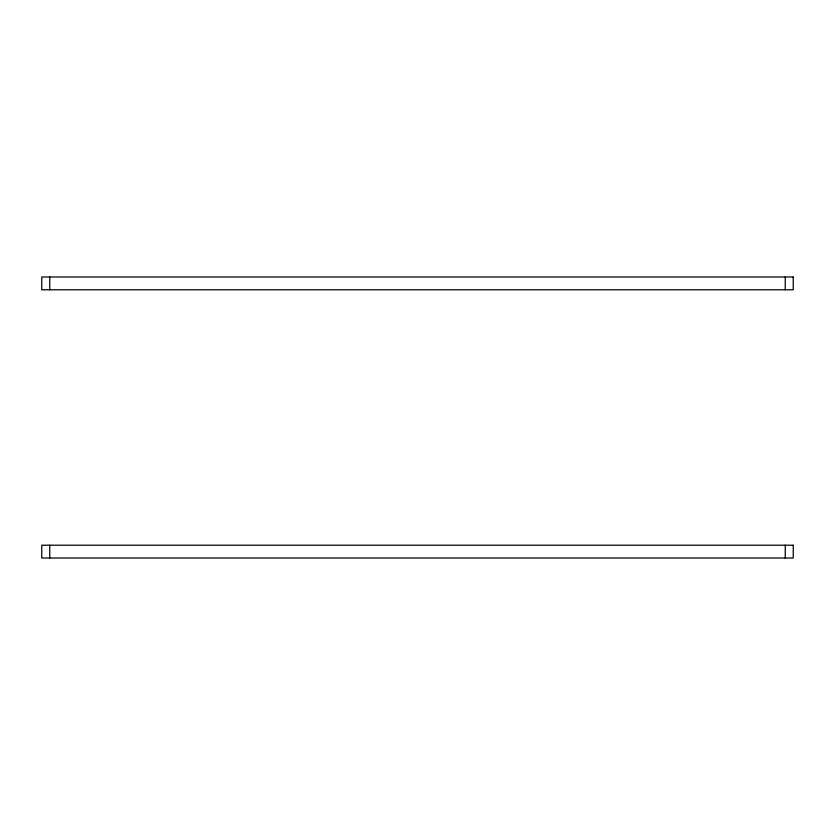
<?xml version="1.0" encoding="UTF-8"?>
<svg xmlns="http://www.w3.org/2000/svg" width="835" height="835" viewBox="0 0 835 835"><rect width="100%" height="100%" fill="white"/><g stroke="black" fill="none" stroke-linecap="round" stroke-linejoin="round"><path stroke-width="1.25" d="M785.255 276.99L785.255 289.787M785.255 545.213L785.255 558.01M49.745 276.99L49.745 289.787M49.745 545.213L49.745 558.01M793.229 276.99L41.771 276.99L41.75 289.787L793.229 289.787L793.25 276.99M793.229 545.213L41.771 545.213L41.75 558.01L793.229 558.01L793.25 545.213"/></g></svg>
